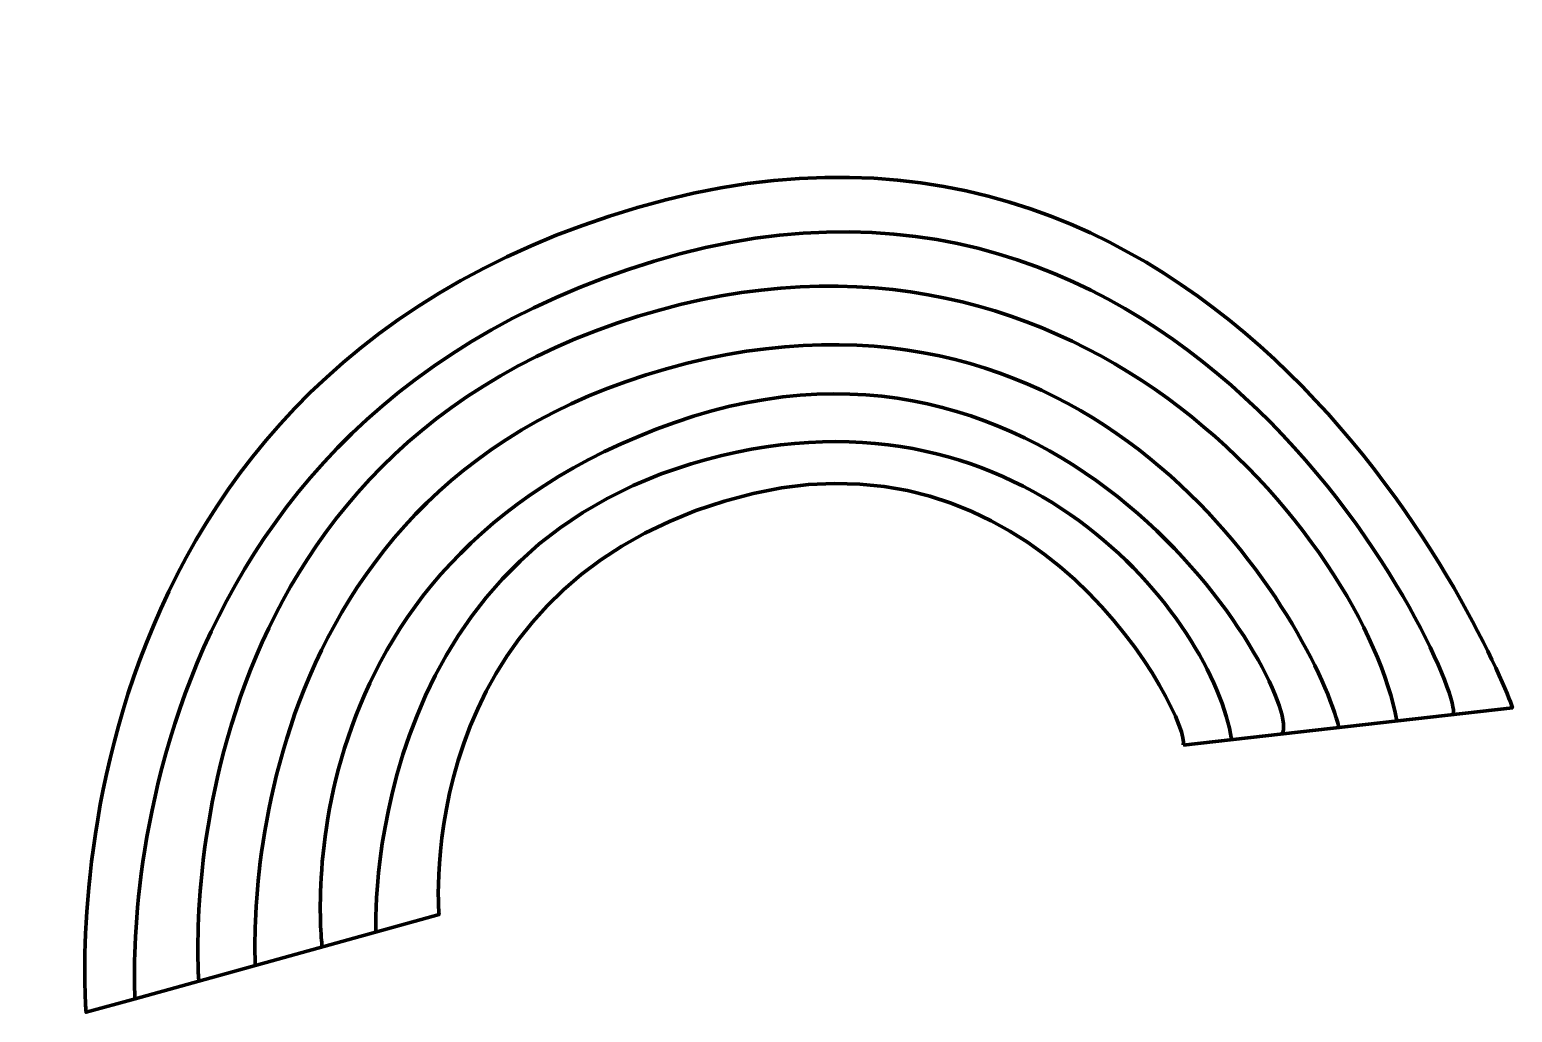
# Model space of a CAD drawing. Extents: x 64 to 423, y -350 to -112.
import ezdxf

# ---------------------------------------------------------------- set-up
doc = ezdxf.new("R2010")
doc.units = 0
doc.header["$MEASUREMENT"] = 0
doc.layers.add('レイヤー 2', color=7, linetype='Continuous', lineweight=0)

msp = doc.modelspace()

# ---------------------------------------------------------------- linework, layer by layer
at = {"layer": 'レイヤー 2', "color": 18, "lineweight": 106, "true_color": 0x000000}
for points in [[(343.5, -285.5)], [(76.07, -350.14)]]:
    msp.add_lwpolyline(points, dxfattribs=at)
for points, knots in [([(343.5, -285.5), (343.5, -285.5), (423.07, -276.49), (423.07, -276.49), (422.64, -273.49), (358.5, -112.5), (211.5, -155.5), (64.5, -198.5), (78.16, -350.14), (78.16, -350.14), (78.16, -350.14), (89.98, -346.87), (89.98, -346.87), (89.98, -346.87), (163.5, -326.5), (163.5, -326.5), (163.5, -326.5), (156.5, -249.5), (232.5, -226.5), (308.5, -203.5), (345.5, -280.5), (343.5, -285.5)], [0, 0, 0, 0, 1, 1, 1, 2, 2, 2, 3, 3, 3, 4, 4, 4, 5, 5, 5, 6, 6, 6, 7, 7, 7, 7]), ([(89.98, -346.87), (89.98, -346.87), (80.5, -209.5), (215.5, -168.5), (350.5, -127.5), (413.6, -276.78), (408.55, -278.14)], [0, 0, 0, 0, 1, 1, 1, 2, 2, 2, 2]), ([(105.4, -342.6), (105.4, -342.6), (95.5, -221.5), (206.5, -183.5), (317.5, -145.5), (387.71, -237.82), (395.11, -279.66)], [0, 0, 0, 0, 1, 1, 1, 2, 2, 2, 2]), ([(119.09, -338.8), (119.09, -338.8), (111.5, -224.5), (218.5, -194.5), (325.5, -164.5), (375.75, -258.98), (381.13, -281.24)], [0, 0, 0, 0, 1, 1, 1, 2, 2, 2, 2]), ([(135.23, -334.33), (135.23, -334.33), (123.5, -241.5), (220.5, -207.5), (317.5, -173.5), (373.17, -275.1), (367.34, -282.8)], [0, 0, 0, 0, 1, 1, 1, 2, 2, 2, 2]), ([(148.21, -330.74), (148.21, -330.74), (144.5, -241.5), (224.5, -217.5), (304.5, -193.5), (350.86, -255.86), (355.18, -284.18)], [0, 0, 0, 0, 1, 1, 1, 2, 2, 2, 2])]:
    msp.add_open_spline(points, degree=3, knots=knots, dxfattribs=at)

doc.saveas('drawing.dxf')
